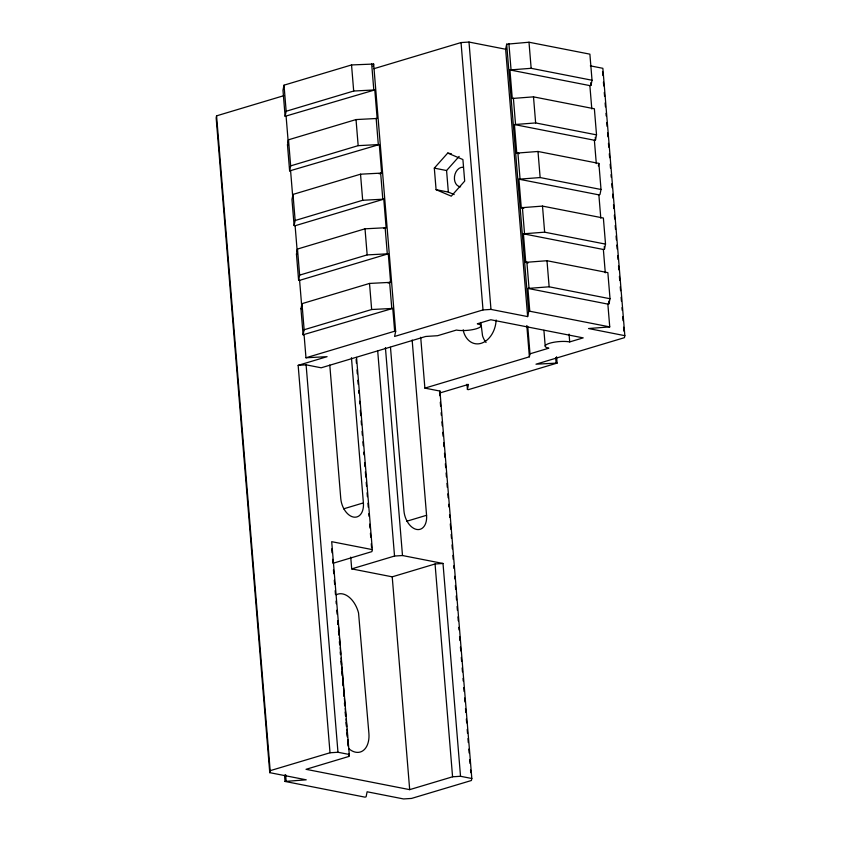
<?xml version="1.0" encoding="UTF-8"?>
<svg xmlns="http://www.w3.org/2000/svg" width="841" height="841" viewBox="0 0 841 841"><rect width="100%" height="100%" fill="white"/><g stroke="black" fill="none" stroke-linecap="round" stroke-linejoin="round"><path stroke-width="1.26" d="M356.542 357.404L372.321 549.615L371.911 551.612L333.972 562.986M420.71 337.262L424.884 388.121L529.388 356.815L529.998 353.819L527.749 326.434M590.329 65.85L602.86 68.31L624.842 335.675L624.432 337.672L535.99 364.195L557.099 363.091L556.574 356.752M519.317 153.598L516.773 153.104L514.429 124.563L594.377 140.237L595.491 139.911L596.521 134.865L594.377 108.783L533.499 96.852L512.274 98.481L509.93 69.94L589.877 85.614L590.992 85.288L592.032 80.242L589.888 54.16L529 42.229L506.671 44.195L528.684 311.559L527.643 316.594L490.976 309.414L483.018 309.93L394.597 336.442L395.648 331.407L373.646 64.042L351.538 64.946L284.016 85.172L282.975 90.208L285.12 116.3L374.792 89.934L377.146 118.465L356.027 119.569L288.505 139.795L287.475 144.831L289.619 170.912L379.291 144.547L381.635 173.088L379.133 173.835M285.12 116.3L286.161 111.254L284.016 85.172M289.619 170.912L290.66 165.877L288.505 139.795M381.635 173.088L360.526 174.192L293.004 194.418L291.964 199.454L294.108 225.535L295.107 225.735L383.78 199.17L386.124 227.711L383.633 228.458M294.108 225.535L295.149 220.5L293.004 194.418M388.121 283.081L390.623 282.334L388.279 253.793L299.596 280.358L298.597 280.158L296.452 254.077L297.493 249.041L365.015 228.815L386.124 227.711M298.597 280.158L299.638 275.123L297.493 249.041M395.648 331.407L394.65 331.217L392.768 308.416L303.096 334.781L300.952 308.7L301.993 303.664L369.514 283.438L390.623 282.334M303.096 334.781L304.137 329.746L301.993 303.664M373.131 66.565L373.646 64.042M284.51 775.097L285.025 781.436L364.994 797.152L366.098 796.816L367.118 791.78L403.564 798.95L411.522 798.435L471.412 780.501L471.822 778.503L460.521 776.285L452.574 776.8L409.683 789.646L306.029 769.315L348.857 756.458L349.267 754.472L331.701 541.678L372.321 549.615M506.671 44.195L505.63 49.23L527.643 316.594M439.748 395.68L439.948 391.065L424.884 388.121M557.099 363.091L468.416 389.646L467.428 389.457L468.469 384.411L439.538 393.062M598.35 165.929L598.876 163.406L537.998 151.475L516.773 153.104M598.876 163.406L601.021 189.488L599.98 194.523L598.876 194.86L518.918 179.186L521.273 207.727L523.806 208.221M528.306 262.844L525.772 262.35L523.417 233.809L603.375 249.483L604.479 249.146L605.52 244.111L603.375 218.029L542.498 206.098L521.273 207.727M607.864 304.106L609.736 326.897L529.788 311.233L527.906 288.431L607.864 304.106L608.979 303.769L610.019 298.734L607.864 272.652L546.986 260.721L525.772 262.35M283.985 95.632L216.568 115.848L216.158 117.845L269.751 772.658L306.229 779.817L285.025 781.436M269.751 772.658L270.171 770.671L216.568 115.848M447.727 153.062L462.907 159.548L464.684 181.109L451.27 196.163L436.09 189.677L434.313 168.126L447.727 153.062L451.407 153.787M454.182 194.576L448.348 192.084L446.571 170.534L459.144 156.405M373.856 68.71L461.036 42.565L468.994 42.05L505.756 49.262M509.93 69.94L531.155 68.31L592.032 80.242M514.429 124.563L535.643 122.933L596.521 134.865M518.918 179.186L540.143 177.556L601.021 189.488M523.417 233.809L544.642 232.179L605.52 244.111M527.906 288.431L549.141 286.802L610.019 298.734M270.171 770.671L330.019 752.769L298.156 365.341L327.086 356.668L305.977 357.772L304.095 334.981M529.998 353.819L548.805 348.185A14.118 3.459 -4.7 0 1 549.825 343.202A14.118 3.459 -4.7 0 1 569.704 341.919L583.202 337.872L490.818 319.748L477.32 323.796A14.118 3.459 -4.7 0 1 476.3 328.778A14.118 3.459 -4.7 0 1 456.421 330.061L437.614 335.696L425.683 336.474L321.199 367.801L306.103 364.826L298.156 365.341M343.591 508.837L363.396 502.907L351.454 357.698M406.771 521.231L426.566 515.291L412.143 339.995M350.739 557.12L351.706 568.884L394.534 556.048L402.492 555.533L443.007 563.47L460.521 776.285M351.706 568.884L392.221 576.831L435.06 563.985L443.007 563.47M286.161 111.254L353.683 91.028L374.792 89.934M290.66 165.877L358.171 145.651L379.291 144.547M295.149 220.5L362.671 200.274L383.78 199.17M299.638 275.123L367.16 254.897L388.279 253.793M304.137 329.746L371.659 309.52L392.768 308.416M305.977 357.772L394.65 331.217M528.684 311.559L529.788 311.233M609.736 326.897L588.521 328.526L624.842 335.675M330.019 752.769L337.966 752.253L349.267 754.472M434.313 168.126L446.571 170.534M287.475 144.831L288.474 145.03M436.09 189.677L448.348 192.084M296.452 254.077L297.451 254.276M300.952 308.7L301.951 308.889M463.233 329.798L463.643 331.985A22.581 16.547 -78.9 0 0 481.998 343.033A22.581 16.547 -78.9 0 0 496.127 319.969M337.63 620.563L338.208 624.348M602.555 71.601L602.881 75.522M603.418 82.04L603.743 85.95M604.28 92.468L604.595 96.389M605.131 102.907L605.457 106.818M605.993 113.335L606.203 115.953M606.739 122.471L607.065 126.381M607.601 132.899L607.917 136.82M608.453 143.338L608.779 147.249M609.315 153.766L609.641 157.688M610.177 164.205L610.492 168.116M611.029 174.644L611.249 177.251M611.785 183.769L612.101 187.68M612.637 194.197L612.963 198.119M613.499 204.636L613.814 208.547M614.351 215.065L614.676 218.986M615.213 225.504L615.538 229.414M616.075 235.943L616.39 239.853M616.821 245.067L617.147 248.978M617.683 255.496L617.998 259.417M618.534 265.935L618.86 269.845M619.397 276.374L619.712 280.284M620.248 286.802L620.574 290.713M621.11 297.241L621.436 301.152M621.972 307.669L622.182 310.276M622.718 316.805L623.044 320.715M623.58 327.233L623.896 331.144M590.771 82.681L590.992 85.288M595.27 137.293L595.491 139.911M604.258 246.539L604.479 249.146M608.758 301.162L608.979 303.769M589.877 85.614L591.801 108.962M594.377 140.237L596.301 163.585M598.876 194.86L600.8 218.208M603.375 249.483L605.289 272.831M569.063 334.098L569.704 341.919M555.67 357.677L556.101 362.892M529 42.229L531.155 68.31M533.499 96.852L535.643 122.933M537.998 151.475L540.143 177.556M542.498 206.098L544.642 232.179M546.986 260.721L549.141 286.802M543.917 330.303L545.199 345.956M508.889 43.532L511.034 69.614M513.388 98.155L515.533 124.237M517.888 152.768L520.032 178.86M522.377 207.391L524.521 233.472M526.876 262.014L529.021 288.095M526.813 325.509L529.388 356.815M468.994 42.05L490.976 309.414M461.036 42.565L483.018 309.93M480.852 322.408L482.524 335.696A22.581 16.547 -78.9 0 0 486.045 342.455M466.997 384.232L467.428 389.457M439.948 391.065L471.822 778.503M440.295 402.219L440.61 406.15M441.147 412.689L441.367 415.307M441.903 421.856L442.229 425.777M442.765 432.327L443.091 436.258M443.627 442.797L443.953 446.729M444.49 453.267L444.815 457.199M445.352 463.738L445.677 467.67M446.108 472.905L446.424 476.826M446.97 483.375L447.286 487.296M447.832 493.846L448.148 497.777M448.695 504.316L448.905 506.934M449.546 514.787L449.767 517.404M450.303 523.954L450.734 529.189M451.165 534.424L451.491 538.345M452.027 544.894L452.353 548.816M452.889 555.365L453.215 559.297M453.751 565.835L453.961 568.453M454.613 576.306L454.823 578.923M455.37 585.473L455.685 589.394M456.232 595.943L456.547 599.864M457.094 606.414L457.409 610.335M457.946 616.884L458.271 620.816M458.808 627.354L459.028 629.972M459.564 636.521L459.89 640.443M460.426 646.992L460.752 650.913M461.288 657.462L461.614 661.383M462.151 667.933L462.476 671.854M463.013 678.403L463.223 681.021M463.769 687.57L464.085 691.491M464.631 698.041L464.947 701.962M465.494 708.511L465.809 712.432M466.345 718.981L466.671 722.903M467.207 729.452L467.533 733.373M467.964 738.608L468.29 742.54M468.826 749.089L469.152 753.01M469.688 759.56L470.014 763.481M470.55 770.03L470.76 772.648M435.06 563.985L452.574 776.8M371.648 63.653L373.793 89.735M376.148 118.276L378.292 144.358M380.637 172.899L382.781 198.981M385.125 227.512L387.28 253.604M389.625 282.134L391.769 308.216M390.487 347.333L403.943 510.855A16.946 10.754 73.3 0 0 416.6 529.441A16.946 10.754 73.3 0 0 426.566 515.291M385.42 347.627L402.492 555.533M377.683 350.75L394.534 556.048M351.538 64.946L353.683 91.028M356.027 119.569L358.171 145.651M360.526 174.192L362.671 200.274M365.015 228.815L367.16 254.897M369.514 283.438L371.659 309.52M356.132 359.391L356.447 363.312M356.994 369.851L357.309 373.772M357.845 380.311L358.171 384.232M358.708 390.771L358.918 393.388M359.57 401.231L359.78 403.848M360.316 410.387L360.747 415.622M361.178 420.847L361.493 424.768M362.04 431.307L362.355 435.228M362.892 441.767L363.217 445.688M363.754 452.227L363.964 454.844M364.616 462.687L364.931 466.618M365.362 471.843L365.793 477.078M366.224 482.303L366.539 486.224M367.086 492.763L367.401 496.684M367.938 503.223L368.263 507.155M368.8 513.683L369.01 516.3M369.662 524.153L369.977 528.074M370.408 533.299L370.734 537.22M371.27 543.759L371.585 547.68M329.788 365.036L340.763 498.471A16.946 10.754 73.3 0 0 353.43 517.057A16.946 10.754 73.3 0 0 363.396 502.907M338.513 626.902L339.154 634.682M339.365 637.268L340.006 645.047M340.216 647.644L340.752 654.119M341.068 658.009L341.604 664.485M341.814 667.081L343.307 685.226M343.517 687.812L344.158 695.591M344.379 698.177L345.01 705.956M345.231 708.543L345.861 716.322M346.082 718.918L346.723 726.687M346.934 729.284L347.459 735.759M331.722 548.889L332.048 552.81M332.584 559.339L332.91 563.249M333.446 569.778L333.772 573.699M334.308 580.227L334.634 584.138M335.17 590.666L335.496 594.587M336.032 601.115L336.253 603.722M336.789 610.251L337.115 614.172M337.651 620.7L337.977 624.611M338.513 631.139L338.839 635.06M339.375 641.578L339.585 644.195M340.237 652.027L340.447 654.634M340.994 661.163L341.309 665.084M341.856 671.612L342.171 675.523M342.718 682.051L343.033 685.972M343.58 692.5L343.895 696.411M344.442 702.939L344.652 705.546M345.188 712.075L345.514 715.996M346.05 722.524L346.376 726.435M346.913 732.963L347.238 736.884M347.775 743.412L347.995 746.02M348.637 753.851L348.857 756.458M286.119 116.489L288.253 142.434M290.618 171.112L292.857 198.35M295.107 225.735L297.241 251.68M299.596 280.358L301.73 306.303M306.103 364.826L337.966 752.253M392.221 576.831L409.683 789.646M285.604 774.561L286.14 781.1M348.752 748.637A22.591 14.339 73.3 0 0 368.894 733.32L358.55 612.973A22.623 14.36 73.3 0 0 336.4 594.713M347.785 739.649A22.591 14.339 73.3 0 1 347.88 743.034M460.626 186.807A9.882 7.243 -78.9 0 1 454.487 176.663A9.882 7.243 -78.9 0 1 462.886 167.233"/></g></svg>
